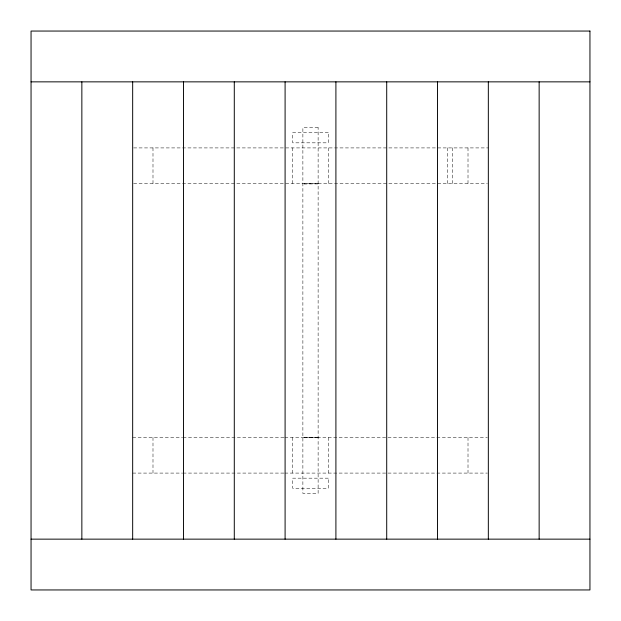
<?xml version="1.0" encoding="UTF-8"?>
<svg xmlns="http://www.w3.org/2000/svg" width="621" height="621" viewBox="0 0 621 621"><rect width="100%" height="100%" fill="white"/><g stroke="black" fill="none" stroke-linecap="round" stroke-linejoin="round"><path stroke-width="0.47" stroke-dasharray="3.1 2.33" d="M318.123 183.474L302.877 183.925L318.123 183.925M133.624 147.914L488.331 147.914M133.624 183.474L487.376 183.474M318.123 437.363L302.877 437.363L318.123 437.526M132.669 437.526L182.52 437.526M183.04 437.526L284.139 437.526M284.814 437.526L487.376 437.526M132.669 473.086L182.52 473.086M183.04 473.086L284.139 473.086M284.814 473.086L487.376 473.086M468.009 147.829L468.009 183.474M468.009 437.526L468.009 473.086M452.763 147.829L452.763 183.474M447.687 147.829L447.687 183.474M328.284 147.829L328.284 183.474M328.284 437.526L328.284 473.086M292.716 147.829L292.716 183.474M292.716 437.526L292.716 473.086M152.991 147.829L152.991 183.474M152.991 437.526L152.991 473.086M318.123 127.584L302.877 127.584L302.877 493.416L318.123 493.416L318.123 127.584M328.284 132.669L292.716 132.669L292.716 142.83L328.284 142.83L328.284 132.669M328.284 478.17L292.716 478.17L292.716 488.331L328.284 488.331L328.284 478.17"/><path stroke-width="0.93" d="M31.05 81.856L589.95 81.856M31.05 539.144L589.95 539.144M539.144 81.856L539.144 539.144M488.331 81.856L488.331 539.144M437.526 81.856L437.526 539.144M386.712 81.856L386.712 539.144M335.907 81.856L335.907 539.144M285.093 81.856L285.093 539.144M234.288 81.856L234.288 539.144M183.474 81.856L183.474 539.144M132.669 81.856L132.669 539.144M81.856 81.856L81.856 539.144M589.95 31.05L31.05 31.05L31.05 589.95L589.95 589.95L589.95 31.05"/></g></svg>
